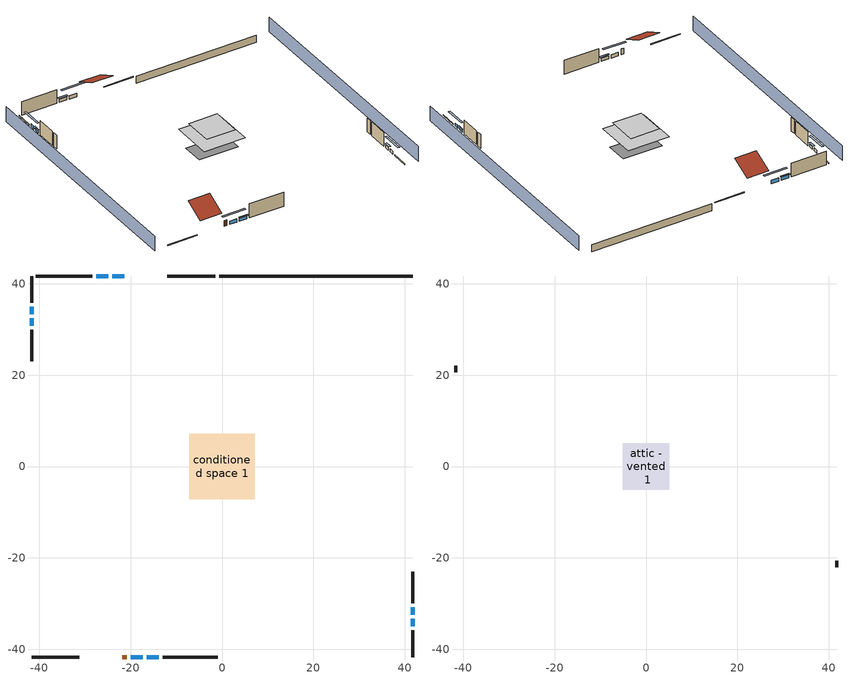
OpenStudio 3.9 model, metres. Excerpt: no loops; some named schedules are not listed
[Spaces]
conditioned space 1
 floor foundation (Slab1 construction): -6.78,-3.78 -6.78,3.78 6.78,3.78 6.78,-3.78 z-2.13
 floor adiabatic (AdiabaticFloorConstruction): -7.16,-7.16 -7.16,7.16 7.16,7.16 7.16,-7.16 z2.74
 wall outside (Wall1 construction): -28.4,41.69 -40.76,41.69 z0.3:5.18
 wall outside (Wall2 construction): 41.69,-29.89 41.69,-23.02 z0.3:5.18
 wall outside (Wall3 construction): -12.93,-41.69 -0.95,-41.69 z0.3:5.18
 wall outside (Wall4 construction): -41.69,29.89 -41.69,23.02 z0.3:5.18
 wall outside (RimJoist1 construction): -1.48,41.69 -11.97,41.69 z0.3:0.61
 wall outside (RimJoist2 construction): 41.69,-41.69 41.69,-35.87 z0.3:0.61
 wall outside (RimJoist3 construction): -41.69,-41.69 -31.21,-41.69 z0.3:0.61
 wall outside (RimJoist4 construction): -41.69,41.69 -41.69,35.87 z0.3:0.61
 wall outside (AdiabaticWallConstruction): -21.39,41.69 -23.97,41.69 / -24.9,41.69 -27.47,41.69 z0.3:1.46; 41.69,-34.94 41.69,-33.34 / 41.69,-32.42 41.69,-30.82 / -41.69,34.94 -41.69,33.34 / -41.69,32.42 -41.69,30.82 z0.3:1.34; -19.94,-41.69 -17.4,-41.69 z0.3:1.43; -16.47,-41.69 -13.86,-41.69 z0.3:1.49
 wall outside (AdiabaticWallConstruction 1): -21.78,-41.69 -20.86,-41.69 z0.3:2.34
 wall foundation (FoundationWall1 construction): 41.69,41.69 -0.55,41.69 z-2.13:0.3
 window (WindowConstruction): -21.4,41.69 -23.97,41.69 z0.3:1.46
 window (WindowConstruction 1): -24.9,41.69 -27.47,41.69 z0.3:1.46
 window (WindowConstruction 2): 41.69,-34.94 41.69,-33.35 z0.3:1.34
 window (WindowConstruction 3): 41.69,-32.42 41.69,-30.82 z0.3:1.34
 window (WindowConstruction 4): -19.94,-41.69 -17.4,-41.69 z0.3:1.43
 window (WindowConstruction 5): -16.47,-41.69 -13.86,-41.69 z0.3:1.49
 window (WindowConstruction 6): -41.69,34.94 -41.69,33.35 z0.3:1.34
 window (WindowConstruction 7): -41.69,32.42 -41.69,30.82 z0.3:1.34
 door (Door): -21.78,-41.69 -20.86,-41.69 z0.3:2.34
 ceiling adiabatic (AdiabaticFloorConstruction): 7.16,-7.16 7.16,7.16 -7.16,7.16 -7.16,-7.16 z2.74
attic - vented 1
 floor to conditioned space 1 (Floor1 construction Reversed): -5.06,-5.06 -5.06,5.06 5.06,5.06 5.06,-5.06 z5.18
 wall outside (Wall5 construction): 41.69,-22.1 41.69,-20.64 z0.3:5.18
 wall outside (Wall6 construction): -41.69,22.1 -41.69,20.64 z0.3:5.18
 roof outside (Roof1 construction): -20.47,41.69,5.18 -20.47,34.92,8.57 -12.9,34.92,8.57 -12.9,41.69,5.18
 roof outside (Roof2 construction): -22.71,-41.69,5.18 -22.71,-34.92,8.57 -30.28,-34.92,8.57 -30.28,-41.69,5.18
shading: -46.26,41.69 -46.26,-41.69 / 46.26,-41.69 46.26,41.69 z0:5.18; -26.71,41.69 -18.65,41.69 -18.65,42.3 -26.71,42.3 z4.21; -27.78,41.69 -24.59,41.69 -24.59,42.3 -27.78,42.3 z1.77; 41.69,-30.6 41.69,-37.68 42.3,-37.68 42.3,-30.6 z4.08; 41.69,-30.52 41.69,-32.72 42.3,-32.72 42.3,-30.52 z1.65; -14.66,-41.69 -22.68,-41.69 -22.68,-42.3 -14.66,-42.3 z4.18; -13.55,-41.69 -16.77,-41.69 -16.77,-42.3 -13.55,-42.3 z1.8; -41.69,30.6 -41.69,37.68 -42.3,37.68 -42.3,30.6 z4.08; -41.69,30.52 -41.69,32.72 -42.3,32.72 -42.3,30.52 z1.65
[Site]
Portland Intl Arpt_OR: Latitude {deg}=45.59; Longitude {deg}=-122.6; Time Zone {hr}=-8; Elevation {m}=33; Terrain=Suburbs; Keep Site Location Information=Yes
[Site:GroundTemperature:Shallow]
10.2558, 8.96328, 8.85977, 9.47314, 11.9355, 14.3863, 16.5111, 17.8571, 17.9714, 16.8767, 14.8061, 12.4304
[Site:WaterMainsTemperature]
Calculation Method=Schedule; Temperature Schedule=mains temperature schedule
[Building]
Building 1
[Material] Roughness=Rough
Name | Thickness {m} | Conductivity {W/m-K} | Density {kg/m3} | Specific Heat {J/kg-K} | Thermal Absorptance | Solar Absorptance | Visible Absorptance
wood shingles or shakes | 0.00635 | 0.162714 | 1121.4 | 1465.45 | 0.9 | 0.85 | 0.85
roof rigid ins | 0.00281632 | 0.029427 | 32.04 | 1214.23 | 0.9 | 0.7 | 0.7
osb sheathing 0.5 in. | 0.0127 | 0.115458 | 512.64 | 1214.23 | 0.9 | 0.6 | 0.6
asbestos siding | 0.00635 | 0.60585 | 1899.972 | 1004.88 | 0.9 | 0.7 | 0.7
osb sheathing 0.5 in. 1 | 0.0127 | 0.115458 | 512.64 | 1214.23 | 0.9 | 0.7 | 0.7
wall stud and cavity | 0.1397 | 0.398917 | 139.0536 | 1170.24 | 0.9 | 0.7 | 0.7
gypsum board | 0.0127 | 0.160291 | 801 | 837.4 | 0.9 | 0.6 | 0.6
wall stud and cavity 1 | 0.1397 | 0.325315 | 139.0536 | 1170.24 | 0.9 | 0.6 | 0.6
rim joist stud and cavity | 0.0508 | 0.13335 | 50.32683 | 1063.81 | 0.9 | 0.6 | 0.6
ceiling loosefill ins | 0.0846667 | 0.0480833 | 16.02 | 1046.75 | 0.9 | 0.7 | 0.7
ceiling stud and cavity | 0.1397 | 0.0920385 | 65.682 | 1177.47 | 0.9 | 0.7 | 0.7
concrete 8.0 in. | 0.2032 | 1.803125 | 2242.8 | 837.4 | 0.9 | 0.7 | 0.7
gypsum board 1 | 0.0127 | 0.160291 | 801 | 837.4 | 0.9 | 0.7 | 0.7
concrete 4.0 in. | 0.1016 | 1.803125 | 2242.8 | 837.4 | 0.9 | 0.7 | 0.7
floor covering | 0.0127 | 0.0450781 | 54.468 | 1339.84 | 0.9 | 0.9 | 0.9
wood siding; wood siding 1 | 0.0254 | 0.102417 | 544.68 | 1172.36
wall rigid ins; floor rigid ins | 0.512978 | 0.029427 | 32.04 | 1214.23 | 0.9 | 0.7 | 0.7
wall stud and cavity 2 | 0.0889 | 0.380278 | 52.3479 | 1209.89 | 0.9 | 0.7 | 0.7
door material | 0.04445 | 0.0612267 | 512.64 | 1214.23 | 0.9 | 0.7 | 0.7
floor stud and cavity | 0.1397 | 1.75129 | 37.0049 | 1207.88 | 0.9 | 0.7 | 0.7
osb sheathing 0.75 in. | 0.01905 | 0.115458 | 512.64 | 1214.23 | 0.9 | 0.7 | 0.7
floor covering 1 | 0.0127 | 0.0433444 | 54.468 | 1339.84 | 0.9 | 0.6 | 0.6
wall stud and cavity 3 | 0.0889 | 0.391764 | 83.0341 | 1211.67 | 0.9 | 0.7 | 0.7
furniture material conditioned space 1 | 0.1524 | 0.115458 | 640.8 | 1214.23 | 0.9 | 0.6 | 0.6
[Construction]
Roof1 construction; Roof2 construction: wood shingles or shakes, roof rigid ins, osb sheathing 0.5 in.
Wall1 construction; Wall2 construction; Wall3 construction; Wall4 construction: asbestos siding, osb sheathing 0.5 in. 1, wall stud and cavity, gypsum board
Wall5 construction; Wall6 construction: asbestos siding, osb sheathing 0.5 in. 1, wall stud and cavity 1
RimJoist1 construction; RimJoist2 construction; RimJoist3 construction; RimJoist4 construction: asbestos siding, rim joist stud and cavity
Floor1 construction Reversed: gypsum board, ceiling stud and cavity, ceiling loosefill ins
FoundationWall1 construction: concrete 8.0 in., gypsum board 1
Slab1 construction: concrete 4.0 in., floor covering
WindowConstruction; WindowConstruction 1; WindowConstruction 2; WindowConstruction 3; WindowConstruction 4; WindowConstruction 5; WindowConstruction 6; WindowConstruction 7: WindowMaterial
AdiabaticWallConstruction: wood siding, wall rigid ins, wall stud and cavity 2, gypsum board
Door: door material
AdiabaticWallConstruction 1: wood siding 1, wall rigid ins, wall stud and cavity 2, gypsum board
AdiabaticFloorConstruction: floor stud and cavity, floor rigid ins, osb sheathing 0.75 in., floor covering 1
PartitionWallConstruction: gypsum board, wall stud and cavity 3, gypsum board
furniture construction conditioned space 1: furniture material conditioned space 1
[WindowMaterial:SimpleGlazingSystem]
WindowMaterial: U-Factor {W/m2-K}=4.76952; Solar Heat Gain Coefficient=0.63
[ThermalZone] Multiplier=1; Use Ideal Air Loads=No
Name | Volume {m3} | Thermostat
conditioned space | 749.83 | conditioned space temperature setpoint
attic - vented | 77.348
[Sizing:Zone]
attic - vented: Zone Cooling Design Supply Air Temperature Input Method=SupplyAirTemperature; Zone Cooling Design Supply Air Temperature {C}=14; Zone Cooling Design Supply Air Temperature Difference {deltaC}=11.11; Zone Heating Design Supply Air Temperature Input Method=SupplyAirTemperature; Zone Heating Design Supply Air Temperature {C}=40; Zone Heating Design Supply Air Temperature Difference {deltaC}=11.11; Zone Cooling Design Supply Air Humidity Ratio {kg-H2O/kg-air}=0.0085; Zone Heating Design Supply Air Humidity Ratio {kg-H2O/kg-air}=0.008; Cooling Design Air Flow Method=DesignDay; Heating Design Air Flow Method=DesignDay; Account for Dedicated Outdoor Air System=No; Dedicated Outdoor Air System Control Strategy=NeutralSupplyAir; Dedicated Outdoor Air Low Setpoint Temperature for Design {C}=autosize; Dedicated Outdoor Air High Setpoint Temperature for Design {C}=autosize; Zone Load Sizing Method=Sensible Load Only No Latent Load; Zone Latent Cooling Design Supply Air Humidity Ratio Input Method=HumidityRatioDifference; Zone Cooling Design Supply Air Humidity Ratio Difference {kgWater/kgDryAir}=0.005; Zone Latent Heating Design Supply Air Humidity Ratio Input Method=HumidityRatioDifference; Zone Humidification Design Supply Air Humidity Ratio Difference {kgWater/kgDryAir}=0.005; Sizing Option=Coincident
[Space]
Name | Thermal Zone | Volume {m3}
conditioned space 1 | conditioned space | 749.83
attic - vented 1 | attic - vented | 77.348
[ThermostatSetpoint:DualSetpoint]
conditioned space temperature setpoint: Heating Setpoint Temperature Schedule=heating setpoint; Cooling Setpoint Temperature Schedule=cooling setpoint; Temperature Difference Between Cutout And Setpoint {deltaC}=0
[Foundation:Kiva]
Foundation Kiva 1: Initial Indoor Air Temperature {C}=18.8889; Wall Height Above Grade {m}=0.3048; Wall Depth Below Slab {m}=0.2032
[Foundation:Kiva:Settings]
Soil Conductivity {W/m-K}=1.3848; Soil Density {kg/m3}=1842.3; Soil Specific Heat {J/kg-K}=418.7; Ground Solar Absorptivity=0.9; Ground Thermal Absorptivity=0.9; Ground Surface Roughness {m}=0.03; Far-Field Width {m}=40; Deep-Ground Boundary Condition=ZeroFlux; Deep-Ground Depth {m}=40; Minimum Cell Dimension {m}=0.2; Maximum Cell Growth Coefficient=3; Simulation Timestep=Timestep
[SurfaceProperty:ExposedFoundationPerimeter]
Slab1: Exposed Perimeter Calculation Method=TotalExposedPerimeter; Total Exposed Perimeter {m}=42.24528
[SurfaceProperty:IncidentSolarMultiplier] Incident Solar Multiplier=1; Incident Solar Multiplier Schedule=trans schedule winter=0.85 summer=0.7
Window1; Window2; Window3; Window4; Window5; Window6; Window7; Window8
[InternalMass:Definition] Design Level Calculation Method=SurfaceArea
Name | Construction | Surface Area {m2}
partition wall mass | PartitionWallConstruction | 307.509
furniture mass conditioned space 1 | furniture construction conditioned space 1 | 123.004
[InternalMass] Space or SpaceType=conditioned space 1; Multiplier=1
Name | Internal Mass Definition
partition wall mass | partition wall mass
furniture mass conditioned space 1 | furniture mass conditioned space 1
[EnergyManagementSystem:Sensor]
Name | Output Variable or Output Meter Index Key | Output Variable or Output Meter
water_heater_T_set | water heater setpoint | Schedule Value
out_pb_s |  | Site Outdoor Air Barometric Pressure
out_wt_s |  | Site Outdoor Air Humidity Ratio
site_vw_s |  | Site Wind Speed
cool_season | cooling season schedule | Schedule Value
natural_vent_s | natural vent schedule | Schedule Value
htg_sp_s | heating setpoint | Schedule Value
clg_sp_s | cooling setpoint | Schedule Value
mech_vent_range_fan_0_sch_s | mech vent range fan 0 schedule | Schedule Value
mech_vent_bath_fan_0_sch_s | mech vent bath fan 0 schedule | Schedule Value
clothes_dryer_exhaust_0_sch_s | clothes_dryer | Schedule Value
htg_load_cond |  | Heating:EnergyTransfer:Zone:CONDITIONED SPACE
clg_load_cond |  | Cooling:EnergyTransfer:Zone:CONDITIONED SPACE
s_conv | Floor1 | Surface Inside Face Convection Heat Gain Energy
s_ig | Floor1 | Surface Inside Face Internal Gains Radiation Heat Gain Energy
s_sol | Floor1 | Surface Inside Face Solar Radiation Heat Gain Energy
s_lgt | Floor1 | Surface Inside Face Lights Radiation Heat Gain Energy
s_surf | Floor1 | Surface Inside Face Net Surface Thermal Radiation Heat Gain Energy
s_conv_1 | FoundationWall1 | Surface Inside Face Convection Heat Gain Energy
s_ig_1 | FoundationWall1 | Surface Inside Face Internal Gains Radiation Heat Gain Energy
s_sol_1 | FoundationWall1 | Surface Inside Face Solar Radiation Heat Gain Energy
s_lgt_1 | FoundationWall1 | Surface Inside Face Lights Radiation Heat Gain Energy
s_surf_1 | FoundationWall1 | Surface Inside Face Net Surface Thermal Radiation Heat Gain Energy
s_conv_2 | inferred conditioned ceiling | Surface Inside Face Convection Heat Gain Energy
s_ig_2 | inferred conditioned ceiling | Surface Inside Face Internal Gains Radiation Heat Gain Energy
s_sol_2 | inferred conditioned ceiling | Surface Inside Face Solar Radiation Heat Gain Energy
s_lgt_2 | inferred conditioned ceiling | Surface Inside Face Lights Radiation Heat Gain Energy
s_surf_2 | inferred conditioned ceiling | Surface Inside Face Net Surface Thermal Radiation Heat Gain Energy
s_conv_3 | inferred conditioned floor | Surface Inside Face Convection Heat Gain Energy
s_ig_3 | inferred conditioned floor | Surface Inside Face Internal Gains Radiation Heat Gain Energy
s_sol_3 | inferred conditioned floor | Surface Inside Face Solar Radiation Heat Gain Energy
s_lgt_3 | inferred conditioned floor | Surface Inside Face Lights Radiation Heat Gain Energy
s_surf_3 | inferred conditioned floor | Surface Inside Face Net Surface Thermal Radiation Heat Gain Energy
s_conv_4 | RimJoist1 | Surface Inside Face Convection Heat Gain Energy
s_ig_4 | RimJoist1 | Surface Inside Face Internal Gains Radiation Heat Gain Energy
s_sol_4 | RimJoist1 | Surface Inside Face Solar Radiation Heat Gain Energy
s_lgt_4 | RimJoist1 | Surface Inside Face Lights Radiation Heat Gain Energy
s_surf_4 | RimJoist1 | Surface Inside Face Net Surface Thermal Radiation Heat Gain Energy
s_conv_5 | RimJoist2 | Surface Inside Face Convection Heat Gain Energy
s_ig_5 | RimJoist2 | Surface Inside Face Internal Gains Radiation Heat Gain Energy
s_sol_5 | RimJoist2 | Surface Inside Face Solar Radiation Heat Gain Energy
s_lgt_5 | RimJoist2 | Surface Inside Face Lights Radiation Heat Gain Energy
s_surf_5 | RimJoist2 | Surface Inside Face Net Surface Thermal Radiation Heat Gain Energy
s_conv_6 | RimJoist3 | Surface Inside Face Convection Heat Gain Energy
s_ig_6 | RimJoist3 | Surface Inside Face Internal Gains Radiation Heat Gain Energy
s_sol_6 | RimJoist3 | Surface Inside Face Solar Radiation Heat Gain Energy
s_lgt_6 | RimJoist3 | Surface Inside Face Lights Radiation Heat Gain Energy
s_surf_6 | RimJoist3 | Surface Inside Face Net Surface Thermal Radiation Heat Gain Energy
s_conv_7 | RimJoist4 | Surface Inside Face Convection Heat Gain Energy
s_ig_7 | RimJoist4 | Surface Inside Face Internal Gains Radiation Heat Gain Energy
s_sol_7 | RimJoist4 | Surface Inside Face Solar Radiation Heat Gain Energy
s_lgt_7 | RimJoist4 | Surface Inside Face Lights Radiation Heat Gain Energy
s_surf_7 | RimJoist4 | Surface Inside Face Net Surface Thermal Radiation Heat Gain Energy
s_conv_8 | Slab1 | Surface Inside Face Convection Heat Gain Energy
s_ig_8 | Slab1 | Surface Inside Face Internal Gains Radiation Heat Gain Energy
s_sol_8 | Slab1 | Surface Inside Face Solar Radiation Heat Gain Energy
s_lgt_8 | Slab1 | Surface Inside Face Lights Radiation Heat Gain Energy
s_surf_8 | Slab1 | Surface Inside Face Net Surface Thermal Radiation Heat Gain Energy
ss_sol | Door1 | Surface Inside Face Solar Radiation Heat Gain Energy
ss_lgt | Door1 | Surface Inside Face Lights Radiation Heat Gain Energy
ss_conv | Door1 | Surface Inside Face Convection Heat Gain Energy
ss_ig | Door1 | Surface Inside Face Internal Gains Radiation Heat Gain Energy
ss_surf | Door1 | Surface Inside Face Net Surface Thermal Radiation Heat Gain Energy
ss_conv_1 | Window1 | Surface Inside Face Convection Heat Gain Energy
ss_ig_1 | Window1 | Surface Inside Face Internal Gains Radiation Heat Gain Energy
ss_surf_1 | Window1 | Surface Inside Face Net Surface Thermal Radiation Heat Gain Energy
ss_trans_in | Window1 | Surface Window Transmitted Solar Radiation Rate
ss_back_out | Window1 | Surface Window Shortwave from Zone Back Out Window Heat Transfer Rate
ss_trans_out | Window1 | Surface Inside Face Initial Transmitted Diffuse Transmitted Out Window Solar Radiation Rate
ss_conv_2 | Window2 | Surface Inside Face Convection Heat Gain Energy
ss_ig_2 | Window2 | Surface Inside Face Internal Gains Radiation Heat Gain Energy
ss_surf_2 | Window2 | Surface Inside Face Net Surface Thermal Radiation Heat Gain Energy
ss_trans_in_1 | Window2 | Surface Window Transmitted Solar Radiation Rate
ss_back_out_1 | Window2 | Surface Window Shortwave from Zone Back Out Window Heat Transfer Rate
ss_trans_out_1 | Window2 | Surface Inside Face Initial Transmitted Diffuse Transmitted Out Window Solar Radiation Rate
ss_conv_3 | Window3 | Surface Inside Face Convection Heat Gain Energy
ss_ig_3 | Window3 | Surface Inside Face Internal Gains Radiation Heat Gain Energy
ss_surf_3 | Window3 | Surface Inside Face Net Surface Thermal Radiation Heat Gain Energy
ss_trans_in_2 | Window3 | Surface Window Transmitted Solar Radiation Rate
ss_back_out_2 | Window3 | Surface Window Shortwave from Zone Back Out Window Heat Transfer Rate
ss_trans_out_2 | Window3 | Surface Inside Face Initial Transmitted Diffuse Transmitted Out Window Solar Radiation Rate
ss_conv_4 | Window4 | Surface Inside Face Convection Heat Gain Energy
ss_ig_4 | Window4 | Surface Inside Face Internal Gains Radiation Heat Gain Energy
ss_surf_4 | Window4 | Surface Inside Face Net Surface Thermal Radiation Heat Gain Energy
ss_trans_in_3 | Window4 | Surface Window Transmitted Solar Radiation Rate
ss_back_out_3 | Window4 | Surface Window Shortwave from Zone Back Out Window Heat Transfer Rate
ss_trans_out_3 | Window4 | Surface Inside Face Initial Transmitted Diffuse Transmitted Out Window Solar Radiation Rate
ss_conv_5 | Window5 | Surface Inside Face Convection Heat Gain Energy
ss_ig_5 | Window5 | Surface Inside Face Internal Gains Radiation Heat Gain Energy
ss_surf_5 | Window5 | Surface Inside Face Net Surface Thermal Radiation Heat Gain Energy
ss_trans_in_4 | Window5 | Surface Window Transmitted Solar Radiation Rate
ss_back_out_4 | Window5 | Surface Window Shortwave from Zone Back Out Window Heat Transfer Rate
ss_trans_out_4 | Window5 | Surface Inside Face Initial Transmitted Diffuse Transmitted Out Window Solar Radiation Rate
ss_conv_6 | Window6 | Surface Inside Face Convection Heat Gain Energy
ss_ig_6 | Window6 | Surface Inside Face Internal Gains Radiation Heat Gain Energy
ss_surf_6 | Window6 | Surface Inside Face Net Surface Thermal Radiation Heat Gain Energy
ss_trans_in_5 | Window6 | Surface Window Transmitted Solar Radiation Rate
ss_back_out_5 | Window6 | Surface Window Shortwave from Zone Back Out Window Heat Transfer Rate
ss_trans_out_5 | Window6 | Surface Inside Face Initial Transmitted Diffuse Transmitted Out Window Solar Radiation Rate
ss_conv_7 | Window7 | Surface Inside Face Convection Heat Gain Energy
ss_ig_7 | Window7 | Surface Inside Face Internal Gains Radiation Heat Gain Energy
ss_surf_7 | Window7 | Surface Inside Face Net Surface Thermal Radiation Heat Gain Energy
ss_trans_in_6 | Window7 | Surface Window Transmitted Solar Radiation Rate
ss_back_out_6 | Window7 | Surface Window Shortwave from Zone Back Out Window Heat Transfer Rate
ss_trans_out_6 | Window7 | Surface Inside Face Initial Transmitted Diffuse Transmitted Out Window Solar Radiation Rate
ss_conv_8 | Window8 | Surface Inside Face Convection Heat Gain Energy
ss_ig_8 | Window8 | Surface Inside Face Internal Gains Radiation Heat Gain Energy
ss_surf_8 | Window8 | Surface Inside Face Net Surface Thermal Radiation Heat Gain Energy
ss_trans_in_7 | Window8 | Surface Window Transmitted Solar Radiation Rate
ss_back_out_7 | Window8 | Surface Window Shortwave from Zone Back Out Window Heat Transfer Rate
ss_trans_out_7 | Window8 | Surface Inside Face Initial Transmitted Diffuse Transmitted Out Window Solar Radiation Rate
s_conv_9 | Wall1 | Surface Inside Face Convection Heat Gain Energy
s_ig_9 | Wall1 | Surface Inside Face Internal Gains Radiation Heat Gain Energy
s_sol_9 | Wall1 | Surface Inside Face Solar Radiation Heat Gain Energy
s_lgt_9 | Wall1 | Surface Inside Face Lights Radiation Heat Gain Energy
s_surf_9 | Wall1 | Surface Inside Face Net Surface Thermal Radiation Heat Gain Energy
s_conv_10 | Wall2 | Surface Inside Face Convection Heat Gain Energy
s_ig_10 | Wall2 | Surface Inside Face Internal Gains Radiation Heat Gain Energy
s_sol_10 | Wall2 | Surface Inside Face Solar Radiation Heat Gain Energy
s_lgt_10 | Wall2 | Surface Inside Face Lights Radiation Heat Gain Energy
s_surf_10 | Wall2 | Surface Inside Face Net Surface Thermal Radiation Heat Gain Energy
s_conv_11 | Wall3 | Surface Inside Face Convection Heat Gain Energy
s_ig_11 | Wall3 | Surface Inside Face Internal Gains Radiation Heat Gain Energy
s_sol_11 | Wall3 | Surface Inside Face Solar Radiation Heat Gain Energy
s_lgt_11 | Wall3 | Surface Inside Face Lights Radiation Heat Gain Energy
s_surf_11 | Wall3 | Surface Inside Face Net Surface Thermal Radiation Heat Gain Energy
s_conv_12 | Wall4 | Surface Inside Face Convection Heat Gain Energy
s_ig_12 | Wall4 | Surface Inside Face Internal Gains Radiation Heat Gain Energy
s_sol_12 | Wall4 | Surface Inside Face Solar Radiation Heat Gain Energy
s_lgt_12 | Wall4 | Surface Inside Face Lights Radiation Heat Gain Energy
s_surf_12 | Wall4 | Surface Inside Face Net Surface Thermal Radiation Heat Gain Energy
im_conv | furniture mass conditioned space 1 | Surface Inside Face Convection Heat Gain Energy
[OtherEquipment:Definition] Design Level Calculation Method=EquipmentLevel
Name | Design Level {W} | Fraction Latent | Fraction Radiant | Fraction Lost
water heater sens; mech vent house fan sensible load | 0 | 0 | 0 | 0
water heater lat; mech vent house fan latent load | 0 | 1 | 0 | 0
water heater energy adjustment1 | 0.01 | 0 | 0 | 1
clothes dryer 2 | 0 | 0.015 | 0.081 | 0.85
cooking range 2 | 0 | 0.08 | 0.432 | 0.2
general water use sensible | -61.6891 | 0 | 0.6 | 0
general water use latent | 62.594 | 1 | 0 | 0
[OtherEquipment] Space or SpaceType=conditioned space 1
Name | Other Equipment Definition | Schedule | Fuel Type
water heater sens | water heater sens | Always On Discrete
water heater lat | water heater lat | Always On Discrete
water heater energy adjustment1 | water heater energy adjustment1 | Always On Discrete | Electricity
clothes dryer 1 | clothes dryer 2 | clothes_dryer | Electricity
cooking range 1 | cooking range 2 | cooking_range | Electricity
general water use sensible | general water use sensible | general water use schedule
general water use latent | general water use latent | general water use schedule
mech vent house fan sensible load | mech vent house fan sensible load | Always On Discrete
mech vent house fan latent load | mech vent house fan latent load | Always On Discrete
[ElectricEquipment:Definition] Design Level Calculation Method=EquipmentLevel
Name | Design Level {W} | Fraction Latent | Fraction Radiant | Fraction Lost
clothes washer | 251.81 | 0.03 | 0.162 | 0.7
clothes dryer | 5053.95 | 0.015 | 0.081 | 0.85
dishwasher | 312.126 | 0.3 | 0.18 | 0.4
fridge | 82.9909 | 0 | 0.6 | 0
cooking range | 1732.59 | 0.08 | 0.432 | 0.2
misc tv | 527.137 | 0 | 0.6 | 0
misc plug loads | 457.323 | 0.021 | 0.558 | 0.049
whole house fan; mech vent house fan | 0 | 0 | 0 | 1
mech vent house fan cfis | 0 | 0 | 0 | 0
mech vent range fan 0; mech vent bath fan 0 | 30 | 0 | 0 | 1
[ElectricEquipment] Space or SpaceType=conditioned space 1
Name | Electric Equipment Definition | Schedule
clothes washer | clothes washer | clothes_washer
clothes dryer | clothes dryer | clothes_dryer
dishwasher | dishwasher | dishwasher
fridge | fridge | fridge schedule
cooking range | cooking range | cooking_range
misc tv | misc tv | plug_loads_tv
misc plug loads | misc plug loads | plug_loads_other
whole house fan | whole house fan | Always On Discrete
mech vent house fan | mech vent house fan | mech vent house fan schedule
mech vent house fan cfis | mech vent house fan cfis | mech vent house fan cfis schedule
mech vent range fan 0 | mech vent range fan 0 | mech vent range fan 0 schedule
mech vent bath fan 0 | mech vent bath fan 0 | mech vent bath fan 0 schedule
[WaterUse:Equipment:Definition]
Name | Peak Flow Rate {m3/s}
clothes washer | 1.12144e-05
dishwasher | 5.12597e-06
[Lights:Definition]
interior lighting: Design Level Calculation Method=LightingLevel; Lighting Level {W}=410.08; Fraction Radiant=0.6; Fraction Visible=0.2; Return Air Fraction=0
[Lights]
interior lighting: Lights Definition=interior lighting; Space or SpaceType=conditioned space 1; Schedule=lighting_interior; Fraction Replaceable=1
[Exterior:Lights:Definition]
exterior lighting: Design Level {W}=10.1836
[Exterior:Lights]
exterior lighting: Exterior Lights Definition=exterior lighting; Schedule=exterior lighting schedule
[People:Definition]
occupants: Number of People Calculation Method=People; Number of People {people}=3; Fraction Radiant=0.314171; Sensible Heat Fraction=0.56303; Carbon Dioxide Generation Rate {m3/s-W}=0; Enable ASHRAE 55 Comfort Warnings=No; Mean Radiant Temperature Calculation Type=EnclosureAveraged
[People]
occupants: People Definition=occupants; Space or SpaceType=conditioned space 1; Number of People Schedule=occupants; Activity Level Schedule=occupants activity schedule; Multiplier=1
[SpaceInfiltration:DesignFlowRate] Space or SpaceType=conditioned space 1; Schedule=Always On Discrete; Design Flow Rate Calculation Method=Flow/Space; Design Flow Rate {m3/s}=0
natural vent flow; whole house fan flow; infil flow
[ZoneMixing]
whole house fan mix: Zone or Space=attic - vented; Schedule=Always On Continuous; Design Flow Rate Calculation Method=Flow/Zone; Design Flow Rate {m3/s}=0; Source Zone or Space=conditioned space
[SpaceInfiltration:EffectiveLeakageArea]
infil attic - vented 1: Space or SpaceType=attic - vented 1; Schedule=Always On Discrete; Effective Air Leakage Area {cm2}=3416.32; Stack Coefficient=0.000157424; Wind Coefficient=4.27046e-05
